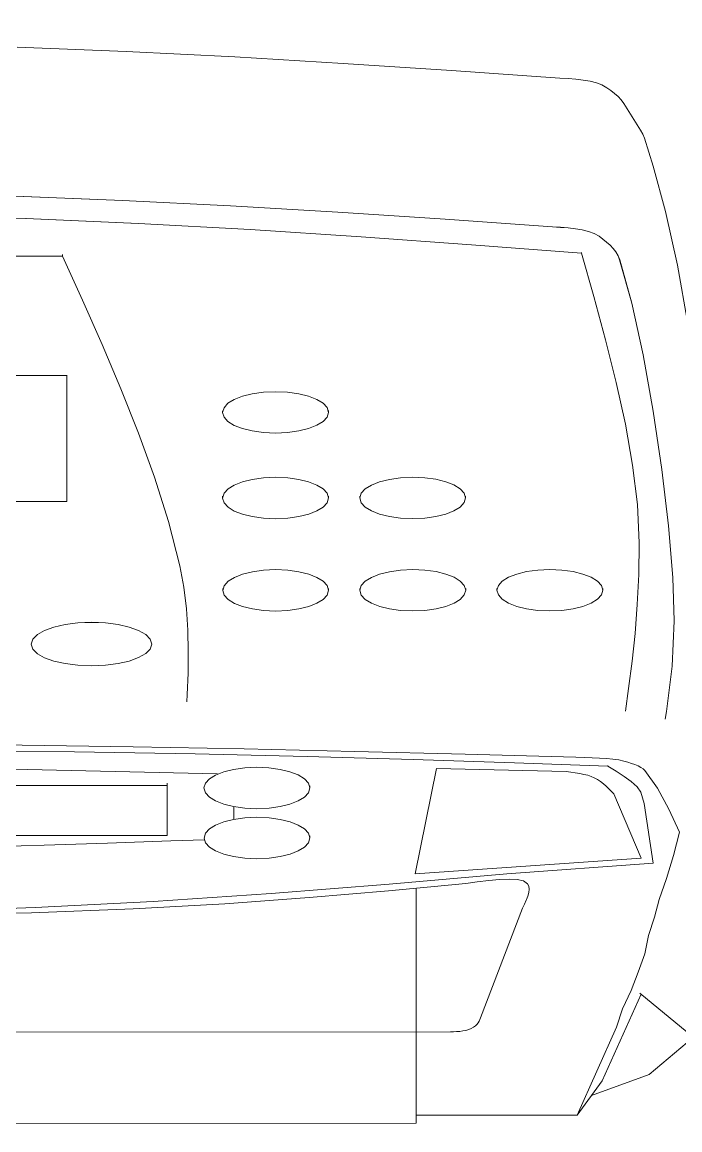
# Model space of a CAD drawing. Extents: x 5706208 to 5786773, y -2031603 to -1909573.
# Drawn here: x 5761622.8 to 5761815, y -1986992.2 to -1986668.8 of the extents above; entities that cross this region are included whole.
import ezdxf

# ---------------------------------------------------------------- set-up
doc = ezdxf.new("R2010")
doc.units = 0
doc.header["$LTSCALE"] = 1000
doc.header["$MEASUREMENT"] = 0
doc.layers.get('0').update_dxf_attribs({"linetype": 'CONTINUOUS'})
doc.layers.add('FURNITURE-r', color=44, linetype='CONTINUOUS')
doc.layers.add('WALL', color=7, linetype='CONTINUOUS')

# ---------------------------------------------------------------- blocks, each defined once
blk = doc.blocks.new('A$C57315646')
at = {"layer": 'FURNITURE-r', "color": 15, "lineweight": 0}
for p, q in [((2.41705, 0.24121), (2.41679, 0.62985)), ((2.57196, 0.515), (2.57207, 0.35338)), ((2.60887, 0.3534), (2.60876, 0.51503)), ((2.64371, 0.50857), (2.64381, 0.35466)), ((2.49529, 0.43516), (2.49244, 0.30926)), ((2.47438, 0.41861), (2.47445, 0.32406)), ((2.48907, 0.32406), (2.48901, 0.41862)), ((2.39026, 0.40531), (2.39036, 0.25121)), ((2.50088, 0.36643), (2.50118, 0.39901)), ((2.65571, 0.3986), (2.65478, 0.3653)), ((2.45123, 0.39704), (2.45188, 0.3637)), ((2.45231, 0.39714), (2.45339, 0.36258)), ((2.49926, 0.38956), (2.4989, 0.35115)), ((2.47113, 0.37877), (2.47163, 0.36003)), ((2.5004, 0.33394), (2.50088, 0.36643)), ((2.66127, 0.36852), (2.66005, 0.33698)), ((2.70359, 0.33605), (2.70482, 0.3679)), ((2.45188, 0.3637), (2.45301, 0.33398)), ((2.52759, 0.36197), (2.52893, 0.3633)), ((2.52893, 0.3633), (2.53039, 0.36376)), ((2.53039, 0.36376), (2.53184, 0.3633)), ((2.53047, 0.36376), (2.53039, 0.36376)), ((2.53184, 0.3633), (2.53318, 0.36197)), ((2.65478, 0.3653), (2.65335, 0.33237)), ((2.45339, 0.36258), (2.45516, 0.32807)), ((2.47163, 0.36003), (2.47222, 0.34143)), ((2.52543, 0.35715), (2.52641, 0.35988)), ((2.52641, 0.35988), (2.52759, 0.36197)), ((2.53318, 0.36197), (2.53436, 0.35989)), ((2.53436, 0.35989), (2.53535, 0.35716)), ((2.52468, 0.35387), (2.52543, 0.35715)), ((2.53535, 0.35716), (2.5361, 0.35388)), ((2.52421, 0.35016), (2.52468, 0.35387)), ((2.5361, 0.35388), (2.53658, 0.35017)), ((2.57207, 0.35338), (2.60887, 0.3534)), ((2.60895, 0.3534), (2.60887, 0.3534)), ((2.64381, 0.35466), (2.63088, 0.34879)), ((2.64381, 0.35466), (2.64424, 0.35466)), ((2.4989, 0.35115), (2.49832, 0.31584)), ((2.52404, 0.34612), (2.52421, 0.35016)), ((2.53658, 0.35017), (2.53675, 0.34613)), ((2.63088, 0.34879), (2.61795, 0.34304)), ((2.52421, 0.34208), (2.52404, 0.34612)), ((2.53675, 0.34613), (2.53659, 0.34208)), ((2.47222, 0.34143), (2.47287, 0.32293)), ((2.52469, 0.33836), (2.52421, 0.34208)), ((2.53659, 0.34208), (2.53611, 0.33837)), ((2.61795, 0.34304), (2.60502, 0.33753)), ((2.52545, 0.33509), (2.52469, 0.33836)), ((2.53611, 0.33837), (2.53536, 0.3351)), ((2.60502, 0.33753), (2.59209, 0.33238)), ((2.66005, 0.33698), (2.65847, 0.3055)), ((2.45301, 0.33398), (2.45452, 0.30715)), ((2.49977, 0.30152), (2.5004, 0.33394)), ((2.52643, 0.33236), (2.52545, 0.33509)), ((2.53536, 0.3351), (2.53438, 0.33236)), ((2.70199, 0.30426), (2.70359, 0.33605)), ((2.52761, 0.33027), (2.52643, 0.33236)), ((2.52895, 0.32895), (2.52761, 0.33027)), ((2.5332, 0.33028), (2.53186, 0.32895)), ((2.53438, 0.33236), (2.5332, 0.33028)), ((2.59209, 0.33238), (2.57916, 0.32772)), ((2.65335, 0.33237), (2.65153, 0.29973)), ((2.45516, 0.32807), (2.45748, 0.29358)), ((2.53041, 0.32848), (2.52895, 0.32895)), ((2.53186, 0.32895), (2.53041, 0.32848)), ((2.53049, 0.32848), (2.53041, 0.32848)), ((2.57916, 0.32772), (2.56622, 0.32366)), ((2.47445, 0.32406), (2.48907, 0.32406)), ((2.48978, 0.32407), (2.48907, 0.32406)), ((2.47287, 0.32293), (2.47323, 0.31311)), ((2.56622, 0.32366), (2.55329, 0.32032)), ((2.51562, 0.31816), (2.51355, 0.31826)), ((2.5219, 0.31793), (2.51562, 0.31816)), ((2.52818, 0.31784), (2.5219, 0.31793)), ((2.53446, 0.31796), (2.52818, 0.31784)), ((2.52861, 0.31784), (2.52818, 0.31784)), ((2.54074, 0.31837), (2.53446, 0.31796)), ((2.54701, 0.31913), (2.54074, 0.31837)), ((2.55329, 0.32032), (2.54701, 0.31913)), ((2.49832, 0.31584), (2.49756, 0.28304)), ((2.46993, 0.30985), (2.47106, 0.31168)), ((2.47106, 0.31168), (2.47233, 0.31284)), ((2.47233, 0.31284), (2.47372, 0.31325)), ((2.47372, 0.31325), (2.4751, 0.31284)), ((2.4738, 0.31325), (2.47372, 0.31325)), ((2.4751, 0.31284), (2.47638, 0.31168)), ((2.47638, 0.31168), (2.4775, 0.30985)), ((2.48456, 0.30986), (2.48568, 0.31169)), ((2.48568, 0.31169), (2.48695, 0.31285)), ((2.48695, 0.31285), (2.48834, 0.31326)), ((2.48834, 0.31326), (2.48972, 0.31285)), ((2.48842, 0.31326), (2.48834, 0.31326)), ((2.48972, 0.31285), (2.491, 0.31169)), ((2.491, 0.31169), (2.49212, 0.30986)), ((2.469, 0.30745), (2.46993, 0.30985)), ((2.4775, 0.30985), (2.47844, 0.30746)), ((2.48362, 0.30746), (2.48456, 0.30986)), ((2.49212, 0.30986), (2.49306, 0.30747)), ((2.5447, 0.30737), (2.54609, 0.30778)), ((2.54609, 0.30778), (2.54747, 0.30737)), ((2.5466, 0.30778), (2.54609, 0.30778)), ((2.57169, 0.30739), (2.57308, 0.3078)), ((2.57308, 0.3078), (2.57446, 0.30739)), ((2.57359, 0.3078), (2.57308, 0.3078)), ((2.59672, 0.3074), (2.59811, 0.30781)), ((2.59811, 0.30781), (2.59949, 0.3074)), ((2.59862, 0.30781), (2.59811, 0.30781)), ((2.45452, 0.30715), (2.45631, 0.2825)), ((2.46783, 0.30132), (2.46829, 0.30458)), ((2.46829, 0.30458), (2.469, 0.30745)), ((2.47844, 0.30746), (2.47916, 0.30458)), ((2.47916, 0.30458), (2.47962, 0.30133)), ((2.48289, 0.30449), (2.47925, 0.30449)), ((2.48245, 0.30133), (2.48291, 0.30459)), ((2.48291, 0.30459), (2.48362, 0.30746)), ((2.49306, 0.30747), (2.49378, 0.30459)), ((2.49378, 0.30459), (2.49424, 0.30134)), ((2.54137, 0.30198), (2.5423, 0.30437)), ((2.5423, 0.30437), (2.54343, 0.3062)), ((2.54343, 0.3062), (2.5447, 0.30737)), ((2.54747, 0.30737), (2.54875, 0.30621)), ((2.54875, 0.30621), (2.54987, 0.30438)), ((2.54987, 0.30438), (2.55081, 0.30198)), ((2.56836, 0.30199), (2.56929, 0.30439)), ((2.56929, 0.30439), (2.57042, 0.30622)), ((2.57042, 0.30622), (2.57169, 0.30739)), ((2.57446, 0.30739), (2.57574, 0.30622)), ((2.57574, 0.30622), (2.57686, 0.3044)), ((2.57686, 0.3044), (2.5778, 0.302)), ((2.59339, 0.30201), (2.59432, 0.30441)), ((2.59432, 0.30441), (2.59545, 0.30624)), ((2.59545, 0.30624), (2.59672, 0.3074)), ((2.59949, 0.3074), (2.60077, 0.30624)), ((2.60077, 0.30624), (2.60189, 0.30441)), ((2.60189, 0.30441), (2.60283, 0.30202)), ((2.65847, 0.3055), (2.65661, 0.27409)), ((2.46767, 0.29777), (2.46783, 0.30132)), ((2.47962, 0.30133), (2.47978, 0.29778)), ((2.48229, 0.29778), (2.48245, 0.30133)), ((2.49424, 0.30134), (2.4944, 0.29779)), ((2.49903, 0.26916), (2.49977, 0.30152)), ((2.54066, 0.2991), (2.54137, 0.30198)), ((2.55081, 0.30198), (2.55153, 0.29911)), ((2.56765, 0.29912), (2.56836, 0.30199)), ((2.5778, 0.302), (2.57852, 0.29913)), ((2.59268, 0.29914), (2.59339, 0.30201)), ((2.60283, 0.30202), (2.60355, 0.29914)), ((2.70011, 0.27253), (2.70199, 0.30426)), ((2.5402, 0.29585), (2.54066, 0.2991)), ((2.55153, 0.29911), (2.55199, 0.29585)), ((2.56719, 0.29586), (2.56765, 0.29912)), ((2.57852, 0.29913), (2.57898, 0.29587)), ((2.59222, 0.29588), (2.59268, 0.29914)), ((2.60355, 0.29914), (2.60401, 0.29589)), ((2.65153, 0.29973), (2.64941, 0.26732)), ((2.46784, 0.29423), (2.46767, 0.29777)), ((2.47978, 0.29778), (2.47962, 0.29424)), ((2.48246, 0.29424), (2.48229, 0.29778)), ((2.4944, 0.29779), (2.49424, 0.29425)), ((2.54004, 0.2923), (2.5402, 0.29585)), ((2.55199, 0.29585), (2.55215, 0.29231)), ((2.56703, 0.29232), (2.56719, 0.29586)), ((2.57898, 0.29587), (2.57914, 0.29232)), ((2.59206, 0.29233), (2.59222, 0.29588)), ((2.60401, 0.29589), (2.60417, 0.29234)), ((2.45748, 0.29358), (2.46022, 0.25912)), ((2.46829, 0.29097), (2.46784, 0.29423)), ((2.47962, 0.29424), (2.47917, 0.29098)), ((2.48291, 0.29098), (2.48246, 0.29424)), ((2.49424, 0.29425), (2.49379, 0.29099)), ((2.54021, 0.28875), (2.54004, 0.2923)), ((2.55215, 0.29231), (2.55199, 0.28876)), ((2.5672, 0.28877), (2.56703, 0.29232)), ((2.57914, 0.29232), (2.57898, 0.28878)), ((2.59223, 0.28879), (2.59206, 0.29233)), ((2.60417, 0.29234), (2.60401, 0.28879)), ((2.46901, 0.2881), (2.46829, 0.29097)), ((2.47917, 0.29098), (2.47846, 0.2881)), ((2.48363, 0.28811), (2.48291, 0.29098)), ((2.49379, 0.29099), (2.49308, 0.28811)), ((2.54066, 0.2855), (2.54021, 0.28875)), ((2.55199, 0.28876), (2.55154, 0.2855)), ((2.56765, 0.28551), (2.5672, 0.28877)), ((2.57898, 0.28878), (2.57853, 0.28552)), ((2.59269, 0.28553), (2.59223, 0.28879)), ((2.60401, 0.28879), (2.60356, 0.28554)), ((2.46995, 0.2857), (2.46901, 0.2881)), ((2.47108, 0.28387), (2.46995, 0.2857)), ((2.47752, 0.28571), (2.4764, 0.28388)), ((2.47846, 0.2881), (2.47752, 0.28571)), ((2.48457, 0.28571), (2.48363, 0.28811)), ((2.4857, 0.28388), (2.48457, 0.28571)), ((2.49214, 0.28572), (2.49102, 0.28389)), ((2.49308, 0.28811), (2.49214, 0.28572)), ((2.54138, 0.28262), (2.54066, 0.2855)), ((2.55154, 0.2855), (2.55083, 0.28263)), ((2.56837, 0.28264), (2.56765, 0.28551)), ((2.57853, 0.28552), (2.57782, 0.28265)), ((2.5934, 0.28266), (2.59269, 0.28553)), ((2.60356, 0.28554), (2.60285, 0.28266)), ((2.45631, 0.2825), (2.4583, 0.2593)), ((2.47235, 0.28271), (2.47108, 0.28387)), ((2.47374, 0.2823), (2.47235, 0.28271)), ((2.47512, 0.28271), (2.47374, 0.2823)), ((2.47437, 0.2823), (2.47374, 0.2823)), ((2.4764, 0.28388), (2.47512, 0.28271)), ((2.48697, 0.28272), (2.4857, 0.28388)), ((2.48836, 0.28231), (2.48697, 0.28272)), ((2.48974, 0.28272), (2.48836, 0.28231)), ((2.48899, 0.28231), (2.48836, 0.28231)), ((2.49102, 0.28389), (2.48974, 0.28272)), ((2.49756, 0.28304), (2.49668, 0.2521)), ((2.54232, 0.28023), (2.54138, 0.28262)), ((2.55083, 0.28263), (2.54989, 0.28023)), ((2.56931, 0.28024), (2.56837, 0.28264)), ((2.57782, 0.28265), (2.57688, 0.28025)), ((2.59434, 0.28026), (2.5934, 0.28266)), ((2.60285, 0.28266), (2.60191, 0.28027)), ((2.54345, 0.2784), (2.54232, 0.28023)), ((2.54989, 0.28023), (2.54877, 0.2784)), ((2.57044, 0.27842), (2.56931, 0.28024)), ((2.57576, 0.27842), (2.57448, 0.27725)), ((2.57688, 0.28025), (2.57576, 0.27842)), ((2.59547, 0.27843), (2.59434, 0.28026)), ((2.59674, 0.27727), (2.59547, 0.27843)), ((2.60079, 0.27844), (2.59951, 0.27727)), ((2.60191, 0.28027), (2.60079, 0.27844)), ((2.54472, 0.27724), (2.54345, 0.2784)), ((2.54611, 0.27683), (2.54472, 0.27724)), ((2.54749, 0.27724), (2.54611, 0.27683)), ((2.54662, 0.27683), (2.54611, 0.27683)), ((2.54877, 0.2784), (2.54749, 0.27724)), ((2.57171, 0.27725), (2.57044, 0.27842)), ((2.5731, 0.27684), (2.57171, 0.27725)), ((2.57448, 0.27725), (2.5731, 0.27684)), ((2.57361, 0.27685), (2.5731, 0.27684)), ((2.59813, 0.27686), (2.59674, 0.27727)), ((2.59951, 0.27727), (2.59813, 0.27686)), ((2.59864, 0.27686), (2.59813, 0.27686)), ((2.65661, 0.27409), (2.65455, 0.24271)), ((2.69803, 0.24084), (2.70011, 0.27253)), ((2.49821, 0.23684), (2.49903, 0.26916)), ((2.54233, 0.26428), (2.54345, 0.26611)), ((2.54345, 0.26611), (2.54473, 0.26728)), ((2.54473, 0.26728), (2.54611, 0.26769)), ((2.54611, 0.26769), (2.5475, 0.26728)), ((2.54662, 0.26769), (2.54611, 0.26769)), ((2.5475, 0.26728), (2.54877, 0.26611)), ((2.54877, 0.26611), (2.5499, 0.26429)), ((2.56932, 0.2643), (2.57044, 0.26613)), ((2.57044, 0.26613), (2.57172, 0.26729)), ((2.57172, 0.26729), (2.5731, 0.2677)), ((2.5731, 0.2677), (2.57449, 0.2673)), ((2.57361, 0.2677), (2.5731, 0.2677)), ((2.57449, 0.2673), (2.57577, 0.26613)), ((2.57577, 0.26613), (2.57689, 0.2643)), ((2.64941, 0.26732), (2.64709, 0.23505)), ((2.54139, 0.26188), (2.54233, 0.26428)), ((2.5499, 0.26429), (2.55084, 0.26189)), ((2.56839, 0.2619), (2.56932, 0.2643)), ((2.57689, 0.2643), (2.57783, 0.26191)), ((2.4583, 0.2593), (2.4604, 0.2367)), ((2.46022, 0.25912), (2.46323, 0.22468)), ((2.54023, 0.25575), (2.54068, 0.25901)), ((2.54068, 0.25901), (2.54139, 0.26188)), ((2.55084, 0.26189), (2.55156, 0.25902)), ((2.55156, 0.25902), (2.55201, 0.25576)), ((2.56722, 0.25577), (2.56767, 0.25903)), ((2.56767, 0.25903), (2.56839, 0.2619)), ((2.57783, 0.26191), (2.57855, 0.25903)), ((2.57855, 0.25903), (2.579, 0.25578)), ((2.55201, 0.25576), (2.55218, 0.25221)), ((2.56706, 0.25222), (2.56722, 0.25577)), ((2.579, 0.25578), (2.57917, 0.25223)), ((2.54007, 0.25221), (2.54023, 0.25575)), ((2.39036, 0.25121), (2.41695, 0.25122)), ((2.39269, 0.25121), (2.39273, 0.20417)), ((2.45905, 0.25125), (2.41713, 0.25122)), ((2.46322, 0.25146), (2.46787, 0.18542)), ((2.46322, 0.25146), (2.49401, 0.24526)), ((2.46327, 0.25146), (2.46322, 0.25146)), ((2.49668, 0.2521), (2.49571, 0.22241)), ((2.54023, 0.24866), (2.54007, 0.25221)), ((2.55218, 0.25221), (2.55202, 0.24867)), ((2.56722, 0.24868), (2.56706, 0.25222)), ((2.57917, 0.25223), (2.57901, 0.24869)), ((2.54069, 0.2454), (2.54023, 0.24866)), ((2.55202, 0.24867), (2.55157, 0.24541)), ((2.56768, 0.24542), (2.56722, 0.24868)), ((2.57901, 0.24869), (2.57856, 0.24543)), ((2.49318, 0.20737), (2.49401, 0.24526)), ((2.49401, 0.24526), (2.49405, 0.24526)), ((2.54141, 0.24253), (2.54069, 0.2454)), ((2.55157, 0.24541), (2.55085, 0.24254)), ((2.5684, 0.24255), (2.56768, 0.24542)), ((2.57856, 0.24543), (2.57784, 0.24256)), ((2.41708, 0.24031), (2.41705, 0.24121)), ((2.41713, 0.23936), (2.41708, 0.24031)), ((2.54235, 0.24013), (2.54141, 0.24253)), ((2.54347, 0.23831), (2.54235, 0.24013)), ((2.54992, 0.24014), (2.54879, 0.23831)), ((2.55085, 0.24254), (2.54992, 0.24014)), ((2.56934, 0.24015), (2.5684, 0.24255)), ((2.57046, 0.23832), (2.56934, 0.24015)), ((2.57691, 0.24016), (2.57578, 0.23833)), ((2.57784, 0.24256), (2.57691, 0.24016)), ((2.65455, 0.24271), (2.65237, 0.21135)), ((2.69583, 0.20918), (2.69803, 0.24084)), ((2.41721, 0.23843), (2.41713, 0.23936)), ((2.41733, 0.23753), (2.41721, 0.23843)), ((2.41749, 0.23666), (2.41733, 0.23753)), ((2.41773, 0.23584), (2.41749, 0.23666)), ((2.4604, 0.2367), (2.46088, 0.23335)), ((2.49733, 0.20455), (2.49821, 0.23684)), ((2.54475, 0.23714), (2.54347, 0.23831)), ((2.54613, 0.23673), (2.54475, 0.23714)), ((2.54752, 0.23714), (2.54613, 0.23673)), ((2.54664, 0.23673), (2.54613, 0.23673)), ((2.54879, 0.23831), (2.54752, 0.23714)), ((2.57174, 0.23716), (2.57046, 0.23832)), ((2.57312, 0.23675), (2.57174, 0.23716)), ((2.57451, 0.23716), (2.57312, 0.23675)), ((2.57363, 0.23675), (2.57312, 0.23675)), ((2.57578, 0.23833), (2.57451, 0.23716)), ((2.41804, 0.23508), (2.41773, 0.23584)), ((2.41841, 0.23442), (2.41804, 0.23508)), ((2.41883, 0.23387), (2.41841, 0.23442)), ((2.41926, 0.23344), (2.41883, 0.23387)), ((2.41971, 0.2331), (2.41926, 0.23344)), ((2.42017, 0.23282), (2.41971, 0.2331)), ((2.46088, 0.23335), (2.46131, 0.22998)), ((2.64709, 0.23505), (2.64467, 0.20285)), ((2.42065, 0.23259), (2.42017, 0.23282)), ((2.42112, 0.23238), (2.42065, 0.23259)), ((2.45319, 0.22007), (2.42112, 0.23238)), ((2.46131, 0.22998), (2.46161, 0.22683)), ((2.46161, 0.22683), (2.46173, 0.22401)), ((2.54348, 0.22602), (2.54475, 0.22718)), ((2.54475, 0.22718), (2.54614, 0.22759)), ((2.54614, 0.22759), (2.54753, 0.22718)), ((2.54665, 0.22759), (2.54614, 0.22759)), ((2.54753, 0.22718), (2.5488, 0.22602)), ((2.46173, 0.22401), (2.4616, 0.22164)), ((2.46323, 0.22468), (2.46639, 0.18194)), ((2.54142, 0.22179), (2.54236, 0.22419)), ((2.54236, 0.22419), (2.54348, 0.22602)), ((2.5488, 0.22602), (2.54993, 0.22419)), ((2.54993, 0.22419), (2.55087, 0.2218)), ((2.4616, 0.22164), (2.46116, 0.21982)), ((2.49571, 0.22241), (2.49469, 0.19519)), ((2.54071, 0.21892), (2.54142, 0.22179)), ((2.55087, 0.2218), (2.55158, 0.21892)), ((2.45438, 0.21952), (2.45319, 0.22007)), ((2.45556, 0.21901), (2.45438, 0.21952)), ((2.45575, 0.21894), (2.45556, 0.21901)), ((2.45669, 0.21859), (2.45575, 0.21894)), ((2.45775, 0.2183), (2.45669, 0.21859)), ((2.45873, 0.21819), (2.45775, 0.2183)), ((2.4596, 0.21829), (2.45873, 0.21819)), ((2.46035, 0.21866), (2.4596, 0.21829)), ((2.46116, 0.21982), (2.46035, 0.21866)), ((2.54025, 0.21566), (2.54071, 0.21892)), ((2.55158, 0.21892), (2.55204, 0.21567)), ((2.5401, 0.21211), (2.54025, 0.21566)), ((2.55204, 0.21567), (2.5522, 0.21212)), ((2.54026, 0.20857), (2.5401, 0.21211)), ((2.5522, 0.21212), (2.55204, 0.20858)), ((2.65237, 0.21135), (2.6522, 0.20898)), ((2.49298, 0.20601), (2.49318, 0.20737)), ((2.54072, 0.20531), (2.54026, 0.20857)), ((2.55204, 0.20858), (2.55159, 0.20532)), ((2.6522, 0.20898), (2.65202, 0.20673)), ((2.69566, 0.20679), (2.69583, 0.20918)), ((2.39273, 0.20417), (2.41844, 0.19264)), ((2.39273, 0.20417), (2.40271, 0.19678)), ((2.49256, 0.20339), (2.49278, 0.20468)), ((2.49278, 0.20468), (2.49298, 0.20601)), ((2.49727, 0.20211), (2.49733, 0.20455)), ((2.54143, 0.20244), (2.54072, 0.20531)), ((2.55159, 0.20532), (2.55088, 0.20244)), ((2.65179, 0.2046), (2.65147, 0.20262)), ((2.65202, 0.20673), (2.65179, 0.2046)), ((2.69524, 0.20236), (2.69548, 0.20451)), ((2.69548, 0.20451), (2.69566, 0.20679)), ((2.49171, 0.20001), (2.49204, 0.20104)), ((2.49204, 0.20104), (2.49232, 0.20217)), ((2.49232, 0.20217), (2.49256, 0.20339)), ((2.49719, 0.19978), (2.49727, 0.20211)), ((2.54237, 0.20004), (2.54143, 0.20244)), ((2.55088, 0.20244), (2.54994, 0.20005)), ((2.64467, 0.20285), (2.63198, 0.19929)), ((2.64467, 0.20285), (2.64485, 0.20286)), ((2.65102, 0.2008), (2.6504, 0.19916)), ((2.65147, 0.20262), (2.65102, 0.2008)), ((2.69492, 0.20036), (2.69524, 0.20236)), ((2.39846, 0.19993), (2.40459, 0.18311)), ((2.49019, 0.19727), (2.49079, 0.19816)), ((2.49079, 0.19816), (2.49132, 0.19912)), ((2.49132, 0.19912), (2.49171, 0.20001)), ((2.49697, 0.19555), (2.4971, 0.19759)), ((2.4971, 0.19759), (2.49719, 0.19978)), ((2.5435, 0.19821), (2.54237, 0.20004)), ((2.54477, 0.19705), (2.5435, 0.19821)), ((2.54882, 0.19822), (2.54755, 0.19705)), ((2.54994, 0.20005), (2.54882, 0.19822)), ((2.63198, 0.19929), (2.61936, 0.19587)), ((2.64959, 0.19773), (2.64877, 0.1966)), ((2.6504, 0.19916), (2.64959, 0.19773)), ((2.69384, 0.19687), (2.69447, 0.19852)), ((2.69447, 0.19852), (2.69492, 0.20036)), ((2.40271, 0.19678), (2.42804, 0.18538)), ((2.4874, 0.19417), (2.48814, 0.1949)), ((2.48814, 0.1949), (2.48886, 0.19565)), ((2.48886, 0.19565), (2.48954, 0.19643)), ((2.48954, 0.19643), (2.49019, 0.19727)), ((2.49321, 0.19272), (2.49469, 0.19519)), ((2.49469, 0.19519), (2.49488, 0.19519)), ((2.49679, 0.19368), (2.49697, 0.19555)), ((2.54616, 0.19664), (2.54477, 0.19705)), ((2.54755, 0.19705), (2.54616, 0.19664)), ((2.54667, 0.19664), (2.54616, 0.19664)), ((2.61936, 0.19587), (2.60689, 0.19273)), ((2.647, 0.19452), (2.64603, 0.19361)), ((2.64791, 0.19553), (2.647, 0.19452)), ((2.64877, 0.1966), (2.64791, 0.19553)), ((2.69132, 0.1932), (2.69219, 0.19428)), ((2.69219, 0.19428), (2.69302, 0.19542)), ((2.69302, 0.19542), (2.69384, 0.19687)), ((2.41844, 0.19264), (2.4238, 0.1909)), ((2.46787, 0.18542), (2.48666, 0.19345)), ((2.48666, 0.19345), (2.4874, 0.19417)), ((2.49172, 0.19037), (2.49321, 0.19272)), ((2.49621, 0.19051), (2.49654, 0.19199)), ((2.49654, 0.19199), (2.49679, 0.19368)), ((2.60689, 0.19273), (2.59465, 0.19004)), ((2.64273, 0.1917), (2.63001, 0.18817)), ((2.6439, 0.19218), (2.64273, 0.1917)), ((2.645, 0.19283), (2.6439, 0.19218)), ((2.64603, 0.19361), (2.645, 0.19283)), ((2.68838, 0.19047), (2.68942, 0.19127)), ((2.68942, 0.19127), (2.6904, 0.19218)), ((2.6904, 0.19218), (2.69132, 0.1932)), ((2.4238, 0.1909), (2.42917, 0.18834)), ((2.42917, 0.18834), (2.43453, 0.1863)), ((2.48868, 0.18662), (2.49022, 0.1883)), ((2.49022, 0.1883), (2.49172, 0.19037)), ((2.49516, 0.18722), (2.49553, 0.18825)), ((2.49553, 0.18825), (2.49588, 0.18936)), ((2.49588, 0.18936), (2.49621, 0.19051)), ((2.51744, 0.18908), (2.51081, 0.19003)), ((2.52536, 0.18807), (2.51744, 0.18908)), ((2.5335, 0.18721), (2.52536, 0.18807)), ((2.58271, 0.18792), (2.57115, 0.18652)), ((2.59465, 0.19004), (2.58271, 0.18792)), ((2.63001, 0.18817), (2.61493, 0.18486)), ((2.68059, 0.1856), (2.68838, 0.19047)), ((2.42838, 0.18578), (2.36192, 0.1052)), ((2.43453, 0.1863), (2.43989, 0.18436)), ((2.46639, 0.18194), (2.48381, 0.18456)), ((2.46792, 0.18542), (2.46787, 0.18542)), ((2.48381, 0.18456), (2.48548, 0.18499)), ((2.48548, 0.18499), (2.48711, 0.18547)), ((2.48711, 0.18547), (2.48868, 0.18662)), ((2.49343, 0.18431), (2.49391, 0.18481)), ((2.49391, 0.18481), (2.49435, 0.18547)), ((2.49435, 0.18547), (2.49477, 0.18628)), ((2.49477, 0.18628), (2.49516, 0.18722)), ((2.54194, 0.18655), (2.5335, 0.18721)), ((2.55076, 0.18613), (2.54194, 0.18655)), ((2.56004, 0.186), (2.55076, 0.18613)), ((2.57115, 0.18652), (2.56004, 0.186)), ((2.56021, 0.186), (2.56004, 0.186)), ((2.61493, 0.18486), (2.59843, 0.18188)), ((2.67826, 0.18444), (2.67946, 0.18493)), ((2.67946, 0.18493), (2.68059, 0.1856)), ((2.40459, 0.18311), (2.41548, 0.17015)), ((2.43989, 0.18436), (2.44526, 0.18328)), ((2.44526, 0.18328), (2.45062, 0.18149)), ((2.45062, 0.18149), (2.45578, 0.18017)), ((2.46657, 0.18194), (2.46639, 0.18194)), ((2.48828, 0.18068), (2.49343, 0.18431)), ((2.59843, 0.18188), (2.58146, 0.17936)), ((2.65681, 0.17827), (2.67005, 0.18194)), ((2.67005, 0.18194), (2.67826, 0.18444)), ((2.45578, 0.18017), (2.4619, 0.17797)), ((2.48216, 0.17728), (2.48828, 0.18068)), ((2.51071, 0.178), (2.5085, 0.1784)), ((2.58146, 0.17936), (2.56497, 0.17742)), ((2.64112, 0.17482), (2.65681, 0.17827)), ((2.4619, 0.17797), (2.46859, 0.17592)), ((2.46859, 0.17592), (2.47547, 0.17421)), ((2.47547, 0.17421), (2.48216, 0.17728)), ((2.52393, 0.17639), (2.51071, 0.178)), ((2.53716, 0.17578), (2.52393, 0.17639)), ((2.54988, 0.17618), (2.53716, 0.17578)), ((2.56497, 0.17742), (2.54988, 0.17618)), ((2.62396, 0.17172), (2.64112, 0.17482))]:
    blk.add_line(p, q, dxfattribs=at)

msp = doc.modelspace()

# ---------------------------------------------------------------- linework, layer by layer
at = {"layer": 'FURNITURE-r', "color": 15, "lineweight": 0}
for p, q in [((5761653.2, -1986677.36), (5761621.37, -1986676.13)), ((5761620.75, -1986719.63), (5761652.27, -1986720.85)), ((5761652.27, -1986720.85), (5761683.71, -1986722.43)), ((5761683.71, -1986722.43), (5761715.1, -1986724.29)), ((5761590.71, -1986725.19), (5761623.97, -1986726.12)), ((5761623.97, -1986726.12), (5761656.87, -1986727.54)), ((5761715.1, -1986724.29), (5761746.44, -1986726.34)), ((5761656.87, -1986727.54), (5761689.47, -1986729.36)), ((5761689.47, -1986729.36), (5761721.86, -1986731.48)), ((5761746.44, -1986726.34), (5761777.76, -1986728.53)), ((5761777.76, -1986728.53), (5761780.13, -1986728.69)), ((5761780.13, -1986728.69), (5761782.39, -1986728.87)), ((5761782.39, -1986728.87), (5761784.51, -1986729.1)), ((5761784.51, -1986729.1), (5761786.49, -1986729.42)), ((5761786.49, -1986729.42), (5761788.31, -1986729.87)), ((5761721.86, -1986731.48), (5761754.09, -1986733.8)), ((5761788.31, -1986729.87), (5761789.94, -1986730.49)), ((5761789.94, -1986730.49), (5761791.38, -1986731.3)), ((5761791.38, -1986731.3), (5761792.5, -1986732.12)), ((5761792.5, -1986732.12), (5761793.58, -1986732.98)), ((5761754.09, -1986733.8), (5761786.26, -1986736.21)), ((5761793.58, -1986732.98), (5761794.58, -1986733.89)), ((5761794.58, -1986733.89), (5761795.49, -1986734.86)), ((5761795.49, -1986734.86), (5761796.28, -1986735.89)), ((5761796.28, -1986735.89), (5761796.92, -1986736.98)), ((5761480.85, -1986737.18), (5761634.6, -1986737.08)), ((5761634.6, -1986737.08), (5761634.6, -1986736.65)), ((5761634.6, -1986737.08), (5761640.47, -1986749.99)), ((5761786.26, -1986736.21), (5761786.26, -1986736.04)), ((5761796.92, -1986736.98), (5761797.4, -1986738.15)), ((5761797.4, -1986738.15), (5761800.92, -1986750.86)), ((5761640.47, -1986749.99), (5761646.21, -1986762.91)), ((5761800.92, -1986750.86), (5761804.23, -1986765.93)), ((5761646.21, -1986762.91), (5761651.71, -1986775.83)), ((5761804.23, -1986765.93), (5761807.21, -1986782.41)), ((5761635.86, -1986771.98), (5761474.4, -1986772.09)), ((5761635.86, -1986771.9), (5761635.86, -1986771.98)), ((5761635.88, -1986808.74), (5761635.86, -1986771.98)), ((5761651.71, -1986775.83), (5761656.86, -1986788.75)), ((5761807.21, -1986782.41), (5761809.73, -1986799.36)), ((5761656.86, -1986788.75), (5761661.52, -1986801.66)), ((5761809.73, -1986799.36), (5761811.67, -1986815.84)), ((5761661.52, -1986801.66), (5761665.57, -1986814.58)), ((5761474.42, -1986808.85), (5761635.88, -1986808.74)), ((5761665.57, -1986814.58), (5761668.91, -1986827.5)), ((5761811.67, -1986815.84), (5761812.9, -1986830.91)), ((5761668.91, -1986827.5), (5761670.1, -1986833.77)), ((5761812.9, -1986830.91), (5761813.31, -1986843.62)), ((5761670.1, -1986833.77), (5761670.86, -1986840.04)), ((5761670.86, -1986840.04), (5761671.26, -1986846.32)), ((5761629.38, -1986846.41), (5761632.11, -1986845.43)), ((5761632.11, -1986845.43), (5761635.38, -1986844.68)), ((5761635.38, -1986844.68), (5761639.09, -1986844.2)), ((5761639.09, -1986844.2), (5761643.13, -1986844.02)), ((5761643.13, -1986844.02), (5761647.17, -1986844.19)), ((5761647.17, -1986844.19), (5761650.87, -1986844.67)), ((5761650.87, -1986844.67), (5761654.15, -1986845.41)), ((5761654.15, -1986845.41), (5761656.88, -1986846.4)), ((5761813.31, -1986843.62), (5761812.7, -1986856.83)), ((5761625.51, -1986850.39), (5761625.97, -1986848.93)), ((5761625.97, -1986848.93), (5761627.3, -1986847.59)), ((5761627.3, -1986847.59), (5761629.38, -1986846.41)), ((5761656.88, -1986846.4), (5761658.96, -1986847.57)), ((5761658.96, -1986847.57), (5761660.29, -1986848.91)), ((5761660.29, -1986848.91), (5761660.76, -1986850.36)), ((5761671.26, -1986846.32), (5761671.39, -1986852.59)), ((5761625.51, -1986850.31), (5761625.51, -1986850.39)), ((5761625.97, -1986851.84), (5761625.51, -1986850.39)), ((5761627.3, -1986853.18), (5761625.97, -1986851.84)), ((5761660.29, -1986851.82), (5761658.96, -1986853.15)), ((5761660.76, -1986850.36), (5761660.29, -1986851.82)), ((5761629.38, -1986854.35), (5761627.3, -1986853.18)), ((5761632.11, -1986855.33), (5761629.38, -1986854.35)), ((5761635.39, -1986856.08), (5761632.11, -1986855.33)), ((5761654.15, -1986855.32), (5761650.88, -1986856.07)), ((5761656.88, -1986854.34), (5761654.15, -1986855.32)), ((5761658.96, -1986853.15), (5761656.88, -1986854.34)), ((5761671.39, -1986852.59), (5761671.3, -1986858.86)), ((5761639.1, -1986856.56), (5761635.39, -1986856.08)), ((5761643.14, -1986856.72), (5761639.1, -1986856.56)), ((5761647.17, -1986856.55), (5761643.14, -1986856.72)), ((5761650.88, -1986856.07), (5761647.17, -1986856.55)), ((5761812.7, -1986856.83), (5761811.09, -1986870.04)), ((5761671.3, -1986858.86), (5761671.06, -1986865.13)), ((5761671.06, -1986865.13), (5761670.96, -1986867.21)), ((5761811.09, -1986870.04), (5761810.68, -1986872.25)), ((5761622.85, -1986879.86), (5761590.3, -1986879.56)), ((5761599.73, -1986881.48), (5761638.11, -1986881.84)), ((5761638.11, -1986881.84), (5761673.38, -1986882.42)), ((5761673.38, -1986882.42), (5761706.15, -1986883.18)), ((5761706.15, -1986883.18), (5761737.06, -1986884.06)), ((5761737.06, -1986884.06), (5761766.72, -1986885.03)), ((5761554.18, -1986885.44), (5761679.96, -1986888.3)), ((5761766.72, -1986885.03), (5761793.91, -1986886.04)), ((5761793.91, -1986886.04), (5761793.91, -1986885.85)), ((5761796.38, -1986887.52), (5761793.91, -1986886.04)), ((5761798.72, -1986889.01), (5761796.38, -1986887.52)), ((5761800.8, -1986890.52), (5761798.72, -1986889.01)), ((5761802.47, -1986892.05), (5761800.8, -1986890.52)), ((5761665.17, -1986891.66), (5761570.71, -1986891.72)), ((5761665.18, -1986906.27), (5761665.17, -1986891.66)), ((5761803.62, -1986893.62), (5761802.47, -1986892.05)), ((5761804.1, -1986895.24), (5761803.62, -1986893.62)), ((5761804.53, -1986896.91), (5761804.1, -1986895.24)), ((5761807.15, -1986914.32), (5761804.53, -1986896.91)), ((5761570.72, -1986906.33), (5761665.18, -1986906.27)), ((5761610.51, -1986909.58), (5761629.24, -1986909.08)), ((5761629.24, -1986909.08), (5761647.82, -1986908.49)), ((5761647.82, -1986908.49), (5761666.3, -1986907.84)), ((5761666.3, -1986907.84), (5761676.11, -1986907.48)), ((5761764.46, -1986917.47), (5761807.15, -1986914.32)), ((5761730.05, -1986920.48), (5761764.46, -1986917.47)), ((5761752.44, -1986920.3), (5761755.8, -1986919.83)), ((5761755.8, -1986919.83), (5761759.16, -1986919.4)), ((5761759.16, -1986919.4), (5761762.3, -1986919.09)), ((5761762.3, -1986919.09), (5761765.12, -1986918.97)), ((5761765.12, -1986918.97), (5761767.49, -1986919.1)), ((5761767.49, -1986919.1), (5761769.31, -1986919.54)), ((5761769.31, -1986919.54), (5761770.46, -1986920.35)), ((5761661.17, -1986925.53), (5761695.62, -1986923.21)), ((5761695.62, -1986923.21), (5761730.05, -1986920.48)), ((5761706.69, -1986924.39), (5761729.87, -1986922.4)), ((5761729.87, -1986922.4), (5761752.44, -1986920.3)), ((5761770.46, -1986920.35), (5761770.83, -1986921.1)), ((5761770.83, -1986922.94), (5761770.54, -1986924.01)), ((5761770.83, -1986921.1), (5761770.94, -1986921.97)), ((5761770.94, -1986921.97), (5761770.83, -1986922.94)), ((5761626.69, -1986927.3), (5761661.17, -1986925.53)), ((5761655.27, -1986927.69), (5761682.06, -1986926.18)), ((5761682.06, -1986926.18), (5761706.69, -1986924.39)), ((5761769.61, -1986926.31), (5761769.05, -1986927.5)), ((5761770.12, -1986925.14), (5761769.61, -1986926.31)), ((5761770.19, -1986924.94), (5761770.12, -1986925.14)), ((5761770.54, -1986924.01), (5761770.19, -1986924.94)), ((5761592.17, -1986928.38), (5761626.69, -1986927.3)), ((5761592.26, -1986929.46), (5761625.57, -1986928.81)), ((5761625.57, -1986928.81), (5761655.27, -1986927.69)), ((5761769.05, -1986927.5), (5761756.76, -1986959.54)), ((5761754.72, -1986962.24), (5761754.06, -1986962.61)), ((5761755.27, -1986961.83), (5761754.72, -1986962.24)), ((5761755.7, -1986961.4), (5761755.27, -1986961.83)), ((5761756.04, -1986960.95), (5761755.7, -1986961.4)), ((5761756.32, -1986960.49), (5761756.04, -1986960.95)), ((5761756.55, -1986960.01), (5761756.32, -1986960.49)), ((5761756.76, -1986959.54), (5761756.55, -1986960.01)), ((5761747.94, -1986963.61), (5761359.69, -1986963.87)), ((5761737.95, -1986990.27), (5761737.93, -1986963.7)), ((5761748.83, -1986963.57), (5761747.94, -1986963.61)), ((5761749.78, -1986963.52), (5761748.83, -1986963.57)), ((5761750.71, -1986963.45), (5761749.78, -1986963.52)), ((5761751.62, -1986963.33), (5761750.71, -1986963.45)), ((5761752.48, -1986963.16), (5761751.62, -1986963.33)), ((5761753.3, -1986962.93), (5761752.48, -1986963.16)), ((5761754.06, -1986962.61), (5761753.3, -1986962.93)), ((5761584, -1986990.37), (5761737.95, -1986990.27))]:
    msp.add_line(p, q, dxfattribs=at)
at = {"layer": 'WALL', "color": 8, "ltscale": 0.1}
msp.add_arc((5760805.73, -1988080.82), 2535, 355.89897, 179.46693, dxfattribs=at)

# ---------------------------------------------------------------- block references
at = {"color": 8, "ltscale": 10, "xscale": 998.9986730661869, "yscale": 998.9986730661869, "zscale": 998.9986730661869, "rotation": 90}
msp.add_blockref('A$C57315646', (5761988.91, -1989378.24), dxfattribs=at)

doc.saveas('drawing.dxf')
